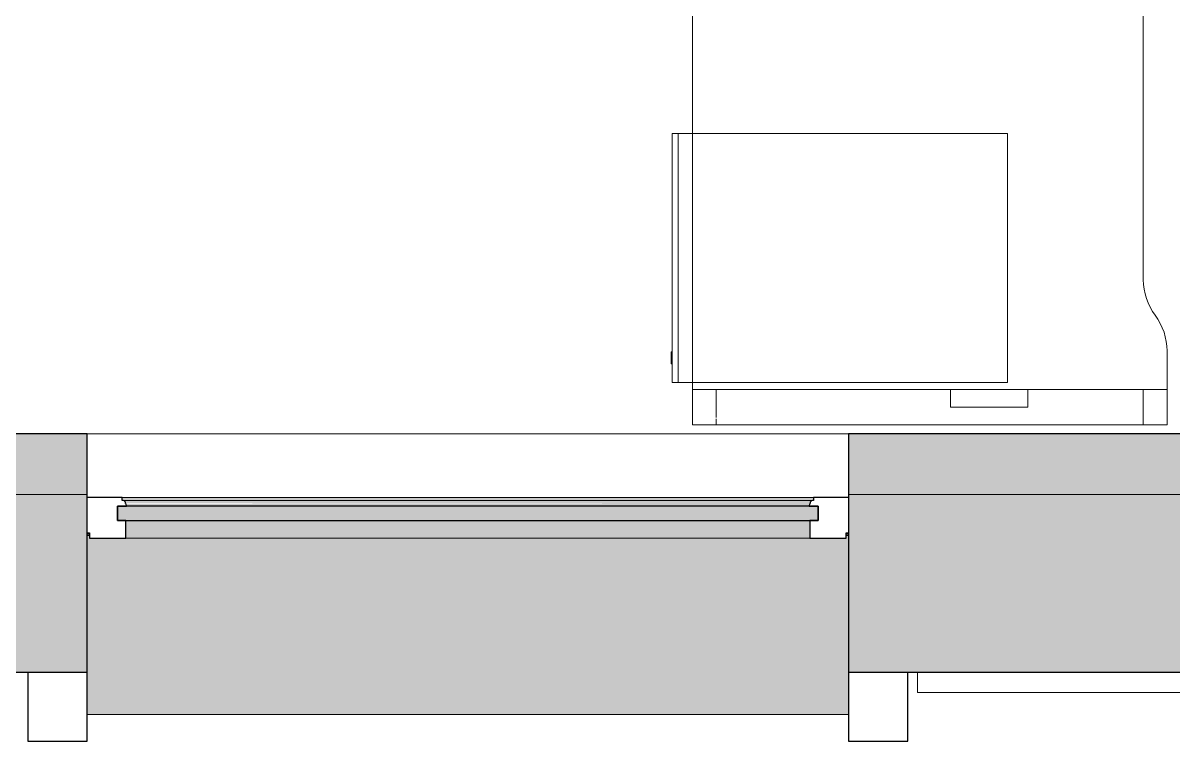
# Model space of a CAD drawing. Header units: millimetres. Extents: x 155927 to 317870, y -36033 to 97293.
# Drawn here: x 157426 to 159365, y 8852 to 10063 of the extents above; entities that cross this region are included whole.
import ezdxf

# ---------------------------------------------------------------- set-up
doc = ezdxf.new("R2010")
doc.units = ezdxf.units.MM
doc.header["$MEASUREMENT"] = 0
for name, color, linetype, lineweight in [('A-GLAZ', 7, 'CONTINUOUS', 9), ('A-GLAZ-CURT', 7, 'CONTINUOUS', 9), ('A-WALL', 7, 'CONTINUOUS', 9), ('A-WALL-PATT', 7, 'CONTINUOUS', 9), ('I-FURN', 8, 'CONTINUOUS', 9), ('I-WALL', 7, 'CONTINUOUS', 9)]:
    doc.layers.add(name, color=color, linetype=linetype, lineweight=lineweight)

msp = doc.modelspace()

# ---------------------------------------------------------------- hatches: boundary and pattern name
at = {"layer": 'A-GLAZ'}
for points in [[(158755.8, 9257.5), (158758.6, 9257.5), (158758.6, 9262.5), (157593, 9262.5), (157593, 9257.5), (158754.8, 9257.5)], [(157597.4, 9255.8), (157594.6, 9257.5), (157595.9, 9256.4), (157597, 9255.9)], [(158752.8, 9252.6), (158754.6, 9256.2), (158754.8, 9257.5), (157595.9, 9257), (157598.6, 9253.9), (157599.3, 9252.6), (158752.4, 9252.6)], [(158278.9, 9248.6), (158751.4, 9248.6), (158752.6, 9252.6), (157599, 9251.5), (157600.3, 9248.6), (157677.4, 9248.6)], [(158278.9, 9223.6), (158766.6, 9223.6), (158766.6, 9247.5), (157585.1, 9247.5), (157585.1, 9223.6), (157677.4, 9223.6)], [(158751.4, 9247.5), (158751.4, 9248.6), (158278.9, 9247.5)], [(158752.6, 9193.6), (158752.6, 9223.6), (157599, 9223.6), (157599, 9193.6), (158278.9, 9193.6)], [(158817.8, 8896.6), (158817.8, 9198.3), (158813.5, 9198.3), (158813.5, 9193.6), (157538.2, 9193.6), (157538.2, 9198.3), (157533.8, 9198.3), (157533.8, 8896.6), (157677.4, 8896.6)]]:
    msp.add_hatch(color=256, dxfattribs=at).paths.add_polyline_path(points, flags=0)
h = msp.add_hatch(color=256, dxfattribs=at)
h.paths.add_polyline_path([(158817.8, 9198.3), (158817.8, 9200.4), (158813.5, 9200.4), (158813.5, 9198.3)], flags=0)
h.paths.add_polyline_path([(157533.8, 9198.3), (157538.2, 9198.3), (157538.2, 9200.4), (157533.8, 9200.4)], flags=0)
at = {"layer": 'A-WALL-PATT'}
h = msp.add_hatch(color=256, dxfattribs=at)
h.paths.add_polyline_path([(162683.8, 9267.6), (162683.8, 9369.6), (161617.8, 9369.6), (161617.8, 9267.6), (162489, 9267.6)], flags=0)
h.paths.add_polyline_path([(159983.8, 9267.6), (159983.8, 9369.6), (158817.8, 9369.6), (158817.8, 9267.6), (159481.8, 9267.6)], flags=0)
h.paths.add_polyline_path([(156760.8, 9267.6), (157533.8, 9267.6), (157533.8, 9369.6), (156760.8, 9369.6)], flags=0)
h = msp.add_hatch(color=256, dxfattribs=at)
h.paths.add_polyline_path([(190558.8, 8967.6), (190558.8, 9267.6), (187692.8, 9267.6), (187692.8, 8967.6), (188952.5, 8967.6)], flags=0)
h.paths.add_polyline_path([(184742.4, 8967.6), (184908.8, 8967.6), (184908.8, 9267.6), (180567.8, 9267.6), (180567.8, 8967.6), (184141, 8967.6)], flags=0)
h.paths.add_polyline_path([(174033.8, 8967.6), (174033.8, 9267.6), (172417.8, 9267.6), (172417.8, 8967.6), (173916.4, 8967.6)], flags=0)
h.paths.add_polyline_path([(162489, 8967.6), (162683.8, 8967.6), (162683.8, 9267.6), (161617.8, 9267.6), (161617.8, 8967.6)], flags=0)
h.paths.add_polyline_path([(159983.8, 8967.6), (159983.8, 9267.6), (158817.8, 9267.6), (158817.8, 8967.6), (159481.8, 8967.6)], flags=0)
h.paths.add_polyline_path([(157076, 8967.6), (157533.8, 8967.6), (157533.8, 9267.6), (156460.8, 9267.6), (156460.8, 8967.6), (156474.5, 8967.6)], flags=0)

# ---------------------------------------------------------------- linework, layer by layer
at = {"layer": 'A-GLAZ', "lineweight": 30}
for p, q in [((157593, 9262.5), (157533.8, 9262.5)), ((157593, 9257.5), (157593, 9262.5)), ((157594.6, 9257.5), (157593, 9257.5)), ((158758.6, 9257.5), (158757.1, 9257.5)), ((158758.6, 9262.5), (158758.6, 9257.5)), ((158817.8, 9262.5), (158758.6, 9262.5)), ((157585.1, 9247.5), (157585.1, 9223.6)), ((158766.6, 9247.5), (157585.1, 9247.5)), ((157585.1, 9223.6), (157585.1, 9247.5)), ((157585.1, 9247.5), (157600.3, 9247.5)), ((157600.3, 9247.5), (157600.3, 9248.6)), ((158751.4, 9248.6), (158751.4, 9247.5)), ((158751.4, 9247.5), (158766.6, 9247.5)), ((158766.6, 9223.6), (158766.6, 9247.5)), ((158766.6, 9247.5), (158766.6, 9223.6)), ((157585.1, 9223.6), (158766.6, 9223.6)), ((157599, 9223.6), (157585.1, 9223.6)), ((157599, 9193.6), (157599, 9223.6)), ((158766.6, 9223.6), (158752.6, 9223.6)), ((158752.6, 9223.6), (158752.6, 9193.6)), ((157533.8, 9202.6), (157538.2, 9202.6)), ((157538.2, 9202.6), (157538.2, 9193.6)), ((157538.2, 9193.6), (157599, 9193.6)), ((158752.6, 9193.6), (158813.5, 9193.6)), ((158813.5, 9193.6), (158813.5, 9202.6)), ((158813.5, 9202.6), (158817.8, 9202.6)), ((157433.8, 8967.6), (157433.8, 8851.6)), ((157533.8, 8851.6), (157533.8, 8967.6)), ((158817.8, 8967.6), (158817.8, 8851.6)), ((158917.8, 8851.6), (158917.8, 8967.6)), ((157433.8, 8851.6), (157533.8, 8851.6)), ((158817.8, 8851.6), (158917.8, 8851.6))]:
    msp.add_line(p, q, dxfattribs=at)
at = {"layer": 'A-GLAZ'}
for p, q in [((158758.6, 9262.5), (157593, 9262.5)), ((157593, 9257.5), (157594.6, 9257.5)), ((157594.6, 9257.5), (158757.1, 9257.5)), ((158757.1, 9257.5), (158758.6, 9257.5)), ((157600.3, 9248.6), (158751.4, 9248.6)), ((157533.8, 9200.4), (157538.2, 9200.4)), ((157533.8, 9198.3), (157538.2, 9198.3)), ((157599, 9193.6), (158752.6, 9193.6)), ((158813.5, 9200.4), (158817.8, 9200.4)), ((158813.5, 9198.3), (158817.8, 9198.3)), ((157533.8, 8896.6), (158817.8, 8896.6))]:
    msp.add_line(p, q, dxfattribs=at)
at = {"layer": 'A-GLAZ', "lineweight": 30}
for centre, radius, start, end in [((157593.5, 9252.2), 5.36, 3.4261, 78.0476), ((157606.2, 9253), 7.4, 183.4261, 216.5739), ((158745.5, 9253), 7.4, 323.4261, 356.5739), ((158758.2, 9252.2), 5.36, 101.9524, 176.5739)]:
    msp.add_arc(centre, radius, start, end, dxfattribs=at)
at = {"layer": 'A-GLAZ'}
for points, knots in [([(157597, 9256.2), (157596.9, 9256.4), (157596.5, 9256.7), (157595.7, 9257.2), (157595, 9257.4), (157594.6, 9257.5)], [-0.4, -0.4, -0.4, -0.4, -0.3, -0.2, 0, 0, 0, 0]), ([(157598.8, 9252.6), (157598.8, 9253), (157598.7, 9253.7), (157598.3, 9254.6), (157598.1, 9255), (157598, 9255.2)], [-1, -1, -1, -1, -0.8, -0.7, -0.6, -0.6, -0.6, -0.6]), ([(158753.7, 9255.2), (158753.6, 9255), (158753.4, 9254.6), (158753, 9253.7), (158752.9, 9253), (158752.8, 9252.6)], [0.6, 0.6, 0.6, 0.6, 0.7, 0.8, 1, 1, 1, 1]), ([(158757.1, 9257.5), (158756.6, 9257.4), (158756, 9257.2), (158755.2, 9256.7), (158754.8, 9256.4), (158754.6, 9256.2)], [0, 0, 0, 0, 0.2, 0.3, 0.4, 0.4, 0.4, 0.4])]:
    msp.add_open_spline(points, degree=3, knots=knots, dxfattribs=at)
for points in [[(157600.3, 9248.6), (157600, 9249), (157599.7, 9249.4), (157599.5, 9249.8)], [(158752.1, 9249.8), (158751.9, 9249.4), (158751.7, 9249), (158751.4, 9248.6)]]:
    msp.add_open_spline(points, degree=3, dxfattribs=at)
at = {"layer": 'A-GLAZ-CURT', "lineweight": 20}
for p, q in [((159666.4, 8967.6), (158933.8, 8967.6)), ((158933.8, 8967.6), (158933.8, 8933.6)), ((158933.8, 8933.6), (159666.4, 8933.6))]:
    msp.add_line(p, q, dxfattribs=at)
at = {"layer": 'A-WALL'}
for p, q in [((157533.8, 9267.6), (156760.8, 9267.6)), ((159983.8, 9267.6), (158817.8, 9267.6))]:
    msp.add_line(p, q, dxfattribs=at)
at = {"layer": 'A-WALL', "lineweight": 30}
for p, q in [((157533.8, 8967.6), (157533.8, 9267.6)), ((158817.8, 9267.6), (158817.8, 8967.6)), ((156460.8, 8967.6), (157533.8, 8967.6)), ((158817.8, 8967.6), (159983.8, 8967.6))]:
    msp.add_line(p, q, dxfattribs=at)
at = {"layer": 'I-FURN'}
for p, q in [((158554.8, 10984.7), (158554.8, 9384.7)), ((158554.8, 9384.7), (158554.8, 10984.7)), ((159314.8, 9629.7), (159314.8, 10462)), ((159314.8, 10462), (159314.8, 9629.7)), ((158530.6, 9876.3), (158520.6, 9876.3)), ((158520.6, 9876.3), (158520.6, 9456.3)), ((158530.6, 9456.3), (158530.6, 9876.3)), ((158554.8, 9876.3), (158530.6, 9876.3)), ((158530.6, 9876.3), (158530.6, 9456.3)), ((159085.6, 9876.3), (158554.8, 9876.3)), ((159085.6, 9456.3), (159085.6, 9876.3)), ((158520.6, 9507.9), (158518.6, 9507.9)), ((158518.6, 9507.9), (158518.6, 9487.9)), ((158518.6, 9487.9), (158518.6, 9507.9)), ((159354.8, 9384.7), (159354.8, 9509.7)), ((159354.8, 9509.7), (159354.8, 9384.7)), ((158518.6, 9487.9), (158520.6, 9487.9)), ((158520.6, 9456.3), (158530.6, 9456.3)), ((158530.6, 9456.3), (158554.8, 9456.3)), ((158554.8, 9456.3), (159085.6, 9456.3)), ((158554.8, 9444.7), (158989.8, 9444.7)), ((158594.8, 9444.7), (158554.8, 9444.7)), ((158554.8, 9384.7), (158554.8, 9444.7)), ((158554.8, 9444.7), (158554.8, 9384.7)), ((159314.8, 9444.7), (158594.8, 9444.7)), ((158594.8, 9444.7), (158594.8, 9397.6)), ((158594.8, 9444.7), (158594.8, 9397.6)), ((158989.8, 9444.7), (159119.8, 9444.7)), ((158989.8, 9414.7), (158989.8, 9444.7)), ((158989.8, 9444.7), (158989.8, 9414.7)), ((159119.8, 9444.7), (159354.8, 9444.7)), ((159119.8, 9444.7), (159119.8, 9414.7)), ((159119.8, 9444.7), (159119.8, 9414.7)), ((159354.8, 9444.7), (159314.8, 9444.7)), ((159314.8, 9444.7), (159314.8, 9384.7)), ((159314.8, 9444.7), (159314.8, 9384.7)), ((159354.8, 9444.7), (159354.8, 9384.7)), ((159354.8, 9444.7), (159354.8, 9384.7)), ((159119.8, 9414.7), (158989.8, 9414.7)), ((158989.8, 9414.7), (159119.8, 9414.7)), ((158594.8, 9395.3), (158594.8, 9384.7)), ((158594.8, 9395.3), (158594.8, 9384.7)), ((159354.8, 9384.7), (158554.8, 9384.7)), ((158554.8, 9384.7), (158594.8, 9384.7)), ((158554.8, 9384.7), (159354.8, 9384.7)), ((159354.8, 9384.7), (158554.8, 9384.7)), ((158594.8, 9384.7), (159314.8, 9384.7)), ((159314.8, 9384.7), (159354.8, 9384.7))]:
    msp.add_line(p, q, dxfattribs=at)
for centre, start, end in [((159414.8, 9629.7), 180, 216.8699), ((159414.8, 9629.7), 180, 216.8699), ((159254.8, 9509.7), 0, 36.8699), ((159254.8, 9509.7), 0, 36.8699)]:
    msp.add_arc(centre, 100, start, end, dxfattribs=at)
at = {"layer": 'I-WALL', "lineweight": 30}
for p, q in [((157533.8, 9369.6), (156862.8, 9369.6)), ((157533.8, 9267.6), (157533.8, 9369.6)), ((159946.3, 9369.6), (158817.8, 9369.6)), ((158817.8, 9369.6), (158817.8, 9267.6))]:
    msp.add_line(p, q, dxfattribs=at)
at = {"layer": 'I-WALL'}
for p, q in [((157533.8, 9369.6), (158817.8, 9369.6)), ((156760.8, 9267.6), (157533.8, 9267.6)), ((158817.8, 9267.6), (159983.8, 9267.6))]:
    msp.add_line(p, q, dxfattribs=at)

doc.saveas('drawing.dxf')
